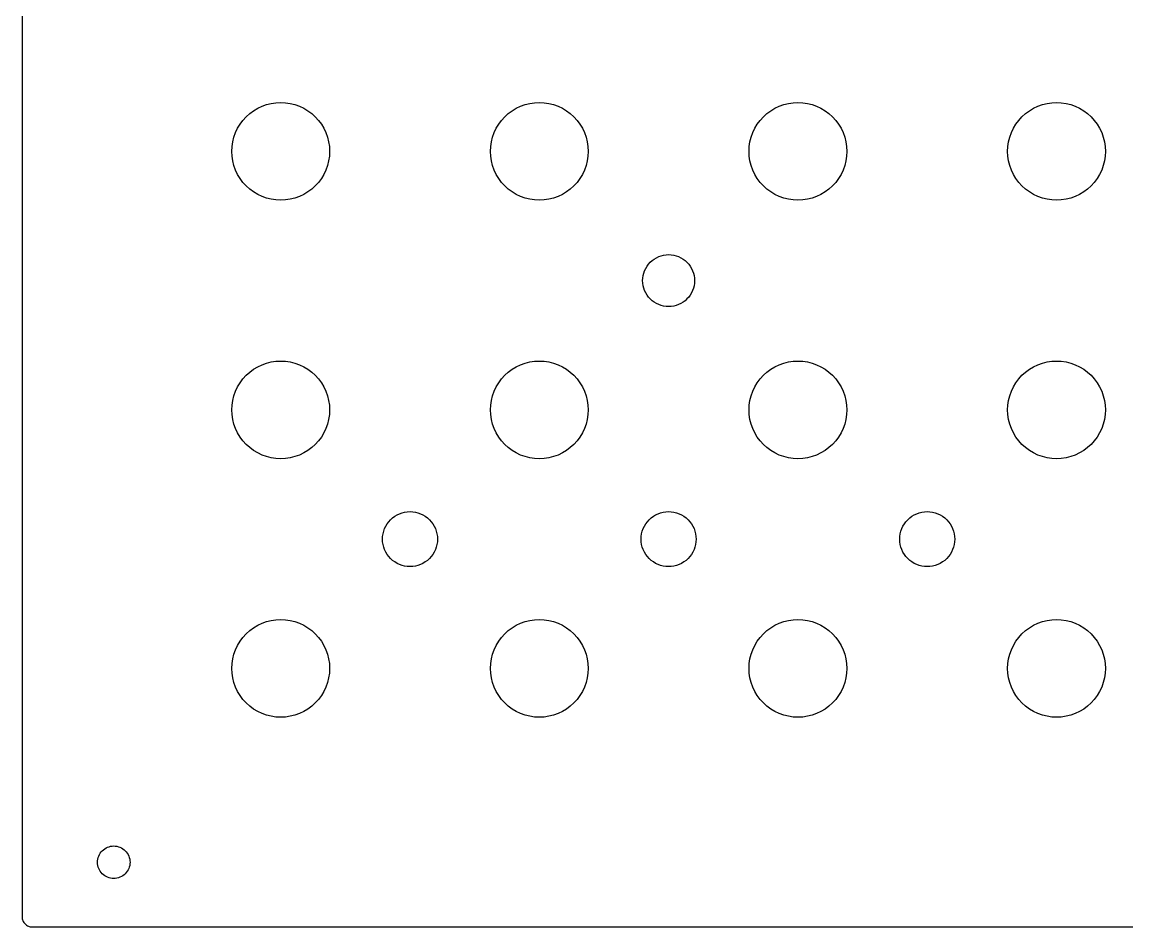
# Model space of a CAD drawing. Header units: metres. Extents: x 0 to 432, y 0 to 178.
# Drawn here: x 0 to 108.5, y 0 to 88.9 of the extents above; entities that cross this region are included whole.
import ezdxf

# ---------------------------------------------------------------- set-up
doc = ezdxf.new("R2010")
doc.units = ezdxf.units.M

msp = doc.modelspace()

# ---------------------------------------------------------------- linework, layer by layer
for p, q in [((0, 176.8), (0, 1)), ((22.7333, 80.191), (23.1373, 80.4332)), ((23.1373, 80.4332), (23.5631, 80.6346)), ((23.5631, 80.6346), (24.0066, 80.7933)), ((24.0066, 80.7933), (24.4636, 80.9078)), ((24.4636, 80.9078), (24.9295, 80.9769)), ((24.9295, 80.9769), (25.4, 81)), ((25.4, 81), (25.8705, 80.9769)), ((25.8705, 80.9769), (26.3364, 80.9078)), ((26.3364, 80.9078), (26.7934, 80.7933)), ((26.7934, 80.7933), (27.2369, 80.6346)), ((27.2369, 80.6346), (27.6627, 80.4332)), ((27.6627, 80.4332), (28.0667, 80.191)), ((48.1333, 80.191), (48.5373, 80.4332)), ((48.5373, 80.4332), (48.9631, 80.6346)), ((48.9631, 80.6346), (49.4066, 80.7933)), ((49.4066, 80.7933), (49.8636, 80.9078)), ((49.8636, 80.9078), (50.3295, 80.9769)), ((50.3295, 80.9769), (50.8, 81)), ((50.8, 81), (51.2705, 80.9769)), ((51.2705, 80.9769), (51.7364, 80.9078)), ((51.7364, 80.9078), (52.1934, 80.7933)), ((52.1934, 80.7933), (52.6369, 80.6346)), ((52.6369, 80.6346), (53.0627, 80.4332)), ((53.0627, 80.4332), (53.4667, 80.191)), ((73.5332, 80.191), (73.9373, 80.4332)), ((73.9373, 80.4332), (74.3631, 80.6346)), ((74.3631, 80.6346), (74.8066, 80.7933)), ((74.8066, 80.7933), (75.2636, 80.9078)), ((75.2636, 80.9078), (75.7295, 80.9769)), ((75.7295, 80.9769), (76.2, 81)), ((76.2, 81), (76.6705, 80.9769)), ((76.6705, 80.9769), (77.1364, 80.9078)), ((77.1364, 80.9078), (77.5934, 80.7933)), ((77.5934, 80.7933), (78.0369, 80.6346)), ((78.0369, 80.6346), (78.4627, 80.4332)), ((78.4627, 80.4332), (78.8667, 80.191)), ((98.9333, 80.191), (99.3373, 80.4332)), ((99.3373, 80.4332), (99.7631, 80.6346)), ((99.7631, 80.6346), (100.207, 80.7933)), ((100.207, 80.7933), (100.664, 80.9078)), ((100.664, 80.9078), (101.13, 80.9769)), ((101.13, 80.9769), (101.6, 81)), ((101.6, 81), (102.07, 80.9769)), ((102.07, 80.9769), (102.536, 80.9078)), ((102.536, 80.9078), (102.993, 80.7933)), ((102.993, 80.7933), (103.437, 80.6346)), ((103.437, 80.6346), (103.863, 80.4332)), ((103.863, 80.4332), (104.267, 80.191)), ((21.4089, 78.8667), (21.6895, 79.2451)), ((21.6895, 79.2451), (22.0059, 79.5941)), ((22.0059, 79.5941), (22.3549, 79.9104)), ((22.3549, 79.9104), (22.7333, 80.191)), ((28.0667, 80.191), (28.4451, 79.9104)), ((28.4451, 79.9104), (28.7941, 79.5941)), ((28.7941, 79.5941), (29.1104, 79.2451)), ((29.1104, 79.2451), (29.3911, 78.8667)), ((46.8089, 78.8667), (47.0895, 79.2451)), ((47.0895, 79.2451), (47.4059, 79.5941)), ((47.4059, 79.5941), (47.7549, 79.9104)), ((47.7549, 79.9104), (48.1333, 80.191)), ((53.4667, 80.191), (53.8451, 79.9104)), ((53.8451, 79.9104), (54.1941, 79.5941)), ((54.1941, 79.5941), (54.5104, 79.2451)), ((54.5104, 79.2451), (54.791, 78.8667)), ((72.2089, 78.8667), (72.4895, 79.2451)), ((72.4895, 79.2451), (72.8059, 79.5941)), ((72.8059, 79.5941), (73.1549, 79.9104)), ((73.1549, 79.9104), (73.5332, 80.191)), ((78.8667, 80.191), (79.2451, 79.9104)), ((79.2451, 79.9104), (79.5941, 79.5941)), ((79.5941, 79.5941), (79.9104, 79.2451)), ((79.9104, 79.2451), (80.191, 78.8667)), ((97.6089, 78.8667), (97.8895, 79.2451)), ((97.8895, 79.2451), (98.2059, 79.5941)), ((98.2059, 79.5941), (98.5549, 79.9104)), ((98.5549, 79.9104), (98.9333, 80.191)), ((104.267, 80.191), (104.645, 79.9104)), ((104.645, 79.9104), (104.994, 79.5941)), ((104.994, 79.5941), (105.31, 79.2451)), ((105.31, 79.2451), (105.591, 78.8667)), ((20.9654, 78.0369), (21.1668, 78.4627)), ((21.1668, 78.4627), (21.4089, 78.8667)), ((29.3911, 78.8667), (29.6332, 78.4627)), ((29.6332, 78.4627), (29.8346, 78.0369)), ((46.3654, 78.0369), (46.5668, 78.4627)), ((46.5668, 78.4627), (46.8089, 78.8667)), ((54.791, 78.8667), (55.0332, 78.4627)), ((55.0332, 78.4627), (55.2346, 78.0369)), ((71.7654, 78.0369), (71.9668, 78.4627)), ((71.9668, 78.4627), (72.2089, 78.8667)), ((80.191, 78.8667), (80.4332, 78.4627)), ((80.4332, 78.4627), (80.6346, 78.0369)), ((97.1654, 78.0369), (97.3668, 78.4627)), ((97.3668, 78.4627), (97.6089, 78.8667)), ((105.591, 78.8667), (105.833, 78.4627)), ((105.833, 78.4627), (106.035, 78.0369)), ((20.6231, 76.6705), (20.6922, 77.1364)), ((20.6922, 77.1364), (20.8067, 77.5934)), ((20.8067, 77.5934), (20.9654, 78.0369)), ((29.8346, 78.0369), (29.9933, 77.5934)), ((29.9933, 77.5934), (30.1078, 77.1364)), ((30.1078, 77.1364), (30.1769, 76.6705)), ((46.0231, 76.6705), (46.0922, 77.1364)), ((46.0922, 77.1364), (46.2067, 77.5934)), ((46.2067, 77.5934), (46.3654, 78.0369)), ((55.2346, 78.0369), (55.3933, 77.5934)), ((55.3933, 77.5934), (55.5078, 77.1364)), ((55.5078, 77.1364), (55.5769, 76.6705)), ((71.4231, 76.6705), (71.4922, 77.1364)), ((71.4922, 77.1364), (71.6067, 77.5934)), ((71.6067, 77.5934), (71.7654, 78.0369)), ((80.6346, 78.0369), (80.7933, 77.5934)), ((80.7933, 77.5934), (80.9078, 77.1364)), ((80.9078, 77.1364), (80.9769, 76.6705)), ((96.8231, 76.6705), (96.8922, 77.1364)), ((96.8922, 77.1364), (97.0067, 77.5934)), ((97.0067, 77.5934), (97.1654, 78.0369)), ((106.035, 78.0369), (106.193, 77.5934)), ((106.193, 77.5934), (106.308, 77.1364)), ((106.308, 77.1364), (106.377, 76.6705)), ((20.6, 76.2), (20.6231, 76.6705)), ((20.6231, 75.7295), (20.6, 76.2)), ((30.1769, 76.6705), (30.2, 76.2)), ((30.2, 76.2), (30.1769, 75.7295)), ((46, 76.2), (46.0231, 76.6705)), ((46.0231, 75.7295), (46, 76.2)), ((55.5769, 76.6705), (55.6, 76.2)), ((55.6, 76.2), (55.5769, 75.7295)), ((71.4, 76.2), (71.4231, 76.6705)), ((71.4231, 75.7295), (71.4, 76.2)), ((80.9769, 76.6705), (81, 76.2)), ((81, 76.2), (80.9769, 75.7295)), ((96.8, 76.2), (96.8231, 76.6705)), ((96.8231, 75.7295), (96.8, 76.2)), ((106.377, 76.6705), (106.4, 76.2)), ((106.4, 76.2), (106.377, 75.7295)), ((20.6922, 75.2636), (20.6231, 75.7295)), ((20.8067, 74.8066), (20.6922, 75.2636)), ((30.1078, 75.2636), (29.9933, 74.8066)), ((30.1769, 75.7295), (30.1078, 75.2636)), ((46.0922, 75.2636), (46.0231, 75.7295)), ((46.2067, 74.8066), (46.0922, 75.2636)), ((55.5078, 75.2636), (55.3933, 74.8066)), ((55.5769, 75.7295), (55.5078, 75.2636)), ((71.4922, 75.2636), (71.4231, 75.7295)), ((71.6067, 74.8066), (71.4922, 75.2636)), ((80.9078, 75.2636), (80.7933, 74.8066)), ((80.9769, 75.7295), (80.9078, 75.2636)), ((96.8922, 75.2636), (96.8231, 75.7295)), ((97.0067, 74.8066), (96.8922, 75.2636)), ((106.308, 75.2636), (106.193, 74.8066)), ((106.377, 75.7295), (106.308, 75.2636)), ((20.9654, 74.3631), (20.8067, 74.8066)), ((21.1668, 73.9373), (20.9654, 74.3631)), ((21.4089, 73.5332), (21.1668, 73.9373)), ((29.6332, 73.9373), (29.3911, 73.5332)), ((29.8346, 74.3631), (29.6332, 73.9373)), ((29.9933, 74.8066), (29.8346, 74.3631)), ((46.3654, 74.3631), (46.2067, 74.8066)), ((46.5668, 73.9373), (46.3654, 74.3631)), ((46.8089, 73.5332), (46.5668, 73.9373)), ((55.0332, 73.9373), (54.791, 73.5332)), ((55.2346, 74.3631), (55.0332, 73.9373)), ((55.3933, 74.8066), (55.2346, 74.3631)), ((71.7654, 74.3631), (71.6067, 74.8066)), ((71.9668, 73.9373), (71.7654, 74.3631)), ((72.2089, 73.5332), (71.9668, 73.9373)), ((80.4332, 73.9373), (80.191, 73.5332)), ((80.6346, 74.3631), (80.4332, 73.9373)), ((80.7933, 74.8066), (80.6346, 74.3631)), ((97.1654, 74.3631), (97.0067, 74.8066)), ((97.3668, 73.9373), (97.1654, 74.3631)), ((97.6089, 73.5332), (97.3668, 73.9373)), ((105.833, 73.9373), (105.591, 73.5332)), ((106.035, 74.3631), (105.833, 73.9373)), ((106.193, 74.8066), (106.035, 74.3631)), ((21.6895, 73.1549), (21.4089, 73.5332)), ((22.0059, 72.8059), (21.6895, 73.1549)), ((22.3549, 72.4895), (22.0059, 72.8059)), ((28.7941, 72.8059), (28.4451, 72.4895)), ((29.1104, 73.1549), (28.7941, 72.8059)), ((29.3911, 73.5332), (29.1104, 73.1549)), ((47.0895, 73.1549), (46.8089, 73.5332)), ((47.4059, 72.8059), (47.0895, 73.1549)), ((47.7549, 72.4895), (47.4059, 72.8059)), ((54.1941, 72.8059), (53.8451, 72.4895)), ((54.5104, 73.1549), (54.1941, 72.8059)), ((54.791, 73.5332), (54.5104, 73.1549)), ((72.4895, 73.1549), (72.2089, 73.5332)), ((72.8059, 72.8059), (72.4895, 73.1549)), ((73.1549, 72.4895), (72.8059, 72.8059)), ((79.5941, 72.8059), (79.2451, 72.4895)), ((79.9104, 73.1549), (79.5941, 72.8059)), ((80.191, 73.5332), (79.9104, 73.1549)), ((97.8895, 73.1549), (97.6089, 73.5332)), ((98.2059, 72.8059), (97.8895, 73.1549)), ((98.5549, 72.4895), (98.2059, 72.8059)), ((104.994, 72.8059), (104.645, 72.4895)), ((105.31, 73.1549), (104.994, 72.8059)), ((105.591, 73.5332), (105.31, 73.1549)), ((22.7333, 72.2089), (22.3549, 72.4895)), ((23.1373, 71.9668), (22.7333, 72.2089)), ((23.5631, 71.7654), (23.1373, 71.9668)), ((24.0066, 71.6067), (23.5631, 71.7654)), ((27.2369, 71.7654), (26.7934, 71.6067)), ((27.6627, 71.9668), (27.2369, 71.7654)), ((28.0667, 72.2089), (27.6627, 71.9668)), ((28.4451, 72.4895), (28.0667, 72.2089)), ((48.1333, 72.2089), (47.7549, 72.4895)), ((48.5373, 71.9668), (48.1333, 72.2089)), ((48.9631, 71.7654), (48.5373, 71.9668)), ((49.4066, 71.6067), (48.9631, 71.7654)), ((52.6369, 71.7654), (52.1934, 71.6067)), ((53.0627, 71.9668), (52.6369, 71.7654)), ((53.4667, 72.2089), (53.0627, 71.9668)), ((53.8451, 72.4895), (53.4667, 72.2089)), ((73.5332, 72.2089), (73.1549, 72.4895)), ((73.9373, 71.9668), (73.5332, 72.2089)), ((74.3631, 71.7654), (73.9373, 71.9668)), ((74.8066, 71.6067), (74.3631, 71.7654)), ((78.0369, 71.7654), (77.5934, 71.6067)), ((78.4627, 71.9668), (78.0369, 71.7654)), ((78.8667, 72.2089), (78.4627, 71.9668)), ((79.2451, 72.4895), (78.8667, 72.2089)), ((98.9333, 72.2089), (98.5549, 72.4895)), ((99.3373, 71.9668), (98.9333, 72.2089)), ((99.7631, 71.7654), (99.3373, 71.9668)), ((100.207, 71.6067), (99.7631, 71.7654)), ((103.437, 71.7654), (102.993, 71.6067)), ((103.863, 71.9668), (103.437, 71.7654)), ((104.267, 72.2089), (103.863, 71.9668)), ((104.645, 72.4895), (104.267, 72.2089)), ((24.4636, 71.4922), (24.0066, 71.6067)), ((24.9295, 71.4231), (24.4636, 71.4922)), ((25.4, 71.4), (24.9295, 71.4231)), ((25.8705, 71.4231), (25.4, 71.4)), ((26.3364, 71.4922), (25.8705, 71.4231)), ((26.7934, 71.6067), (26.3364, 71.4922)), ((49.8636, 71.4922), (49.4066, 71.6067)), ((50.3295, 71.4231), (49.8636, 71.4922)), ((50.8, 71.4), (50.3295, 71.4231)), ((51.2705, 71.4231), (50.8, 71.4)), ((51.7364, 71.4922), (51.2705, 71.4231)), ((52.1934, 71.6067), (51.7364, 71.4922)), ((75.2636, 71.4922), (74.8066, 71.6067)), ((75.7295, 71.4231), (75.2636, 71.4922)), ((76.2, 71.4), (75.7295, 71.4231)), ((76.6705, 71.4231), (76.2, 71.4)), ((77.1364, 71.4922), (76.6705, 71.4231)), ((77.5934, 71.6067), (77.1364, 71.4922)), ((100.664, 71.4922), (100.207, 71.6067)), ((101.13, 71.4231), (100.664, 71.4922)), ((101.6, 71.4), (101.13, 71.4231)), ((102.07, 71.4231), (101.6, 71.4)), ((102.536, 71.4922), (102.07, 71.4231)), ((102.993, 71.6067), (102.536, 71.4922)), ((61.3797, 64.9167), (61.5288, 65.1177)), ((61.5288, 65.1177), (61.6969, 65.3031)), ((61.6969, 65.3031), (61.8823, 65.4712)), ((61.8823, 65.4712), (62.0833, 65.6202)), ((62.0833, 65.6202), (62.2979, 65.7489)), ((62.2979, 65.7489), (62.5242, 65.8559)), ((62.5242, 65.8559), (62.7598, 65.9402)), ((62.7598, 65.9402), (63.0025, 66.001)), ((63.0025, 66.001), (63.25, 66.0377)), ((63.25, 66.0377), (63.5, 66.05)), ((63.5, 66.05), (63.7499, 66.0377)), ((63.7499, 66.0377), (63.9975, 66.001)), ((63.9975, 66.001), (64.2402, 65.9402)), ((64.2402, 65.9402), (64.4758, 65.8559)), ((64.4758, 65.8559), (64.7021, 65.7489)), ((64.7021, 65.7489), (64.9167, 65.6202)), ((64.9167, 65.6202), (65.1177, 65.4712)), ((65.1177, 65.4712), (65.3031, 65.3031)), ((65.3031, 65.3031), (65.4712, 65.1177)), ((65.4712, 65.1177), (65.6202, 64.9167)), ((60.999, 63.9975), (61.0598, 64.2402)), ((61.0598, 64.2402), (61.1441, 64.4758)), ((61.1441, 64.4758), (61.2511, 64.7021)), ((61.2511, 64.7021), (61.3797, 64.9167)), ((65.6202, 64.9167), (65.7489, 64.7021)), ((65.7489, 64.7021), (65.8559, 64.4758)), ((65.8559, 64.4758), (65.9402, 64.2402)), ((65.9402, 64.2402), (66.001, 63.9975)), ((60.95, 63.5), (60.9623, 63.7499)), ((60.9623, 63.25), (60.95, 63.5)), ((60.9623, 63.7499), (60.999, 63.9975)), ((60.999, 63.0025), (60.9623, 63.25)), ((61.0598, 62.7598), (60.999, 63.0025)), ((66.001, 63.0025), (65.9402, 62.7598)), ((66.001, 63.9975), (66.0377, 63.7499)), ((66.0377, 63.25), (66.001, 63.0025)), ((66.0377, 63.7499), (66.05, 63.5)), ((66.05, 63.5), (66.0377, 63.25)), ((61.1441, 62.5242), (61.0598, 62.7598)), ((61.2511, 62.2979), (61.1441, 62.5242)), ((61.3797, 62.0833), (61.2511, 62.2979)), ((61.5288, 61.8823), (61.3797, 62.0833)), ((61.6969, 61.6969), (61.5288, 61.8823)), ((65.4712, 61.8823), (65.3031, 61.6969)), ((65.6202, 62.0833), (65.4712, 61.8823)), ((65.7489, 62.2979), (65.6202, 62.0833)), ((65.8559, 62.5242), (65.7489, 62.2979)), ((65.9402, 62.7598), (65.8559, 62.5242)), ((61.8823, 61.5288), (61.6969, 61.6969)), ((62.0833, 61.3797), (61.8823, 61.5288)), ((62.2979, 61.2511), (62.0833, 61.3797)), ((62.5242, 61.1441), (62.2979, 61.2511)), ((62.7598, 61.0598), (62.5242, 61.1441)), ((63.0025, 60.999), (62.7598, 61.0598)), ((63.25, 60.9623), (63.0025, 60.999)), ((63.5, 60.95), (63.25, 60.9623)), ((63.7499, 60.9623), (63.5, 60.95)), ((63.9975, 60.999), (63.7499, 60.9623)), ((64.2402, 61.0598), (63.9975, 60.999)), ((64.4758, 61.1441), (64.2402, 61.0598)), ((64.7021, 61.2511), (64.4758, 61.1441)), ((64.9167, 61.3797), (64.7021, 61.2511)), ((65.1177, 61.5288), (64.9167, 61.3797)), ((65.3031, 61.6969), (65.1177, 61.5288)), ((23.5631, 55.2346), (24.0066, 55.3933)), ((24.0066, 55.3933), (24.4636, 55.5078)), ((24.4636, 55.5078), (24.9295, 55.5769)), ((24.9295, 55.5769), (25.4, 55.6)), ((25.4, 55.6), (25.8705, 55.5769)), ((25.8705, 55.5769), (26.3364, 55.5078)), ((26.3364, 55.5078), (26.7934, 55.3933)), ((26.7934, 55.3933), (27.2369, 55.2346)), ((48.9631, 55.2346), (49.4066, 55.3933)), ((49.4066, 55.3933), (49.8636, 55.5078)), ((49.8636, 55.5078), (50.3295, 55.5769)), ((50.3295, 55.5769), (50.8, 55.6)), ((50.8, 55.6), (51.2705, 55.5769)), ((51.2705, 55.5769), (51.7364, 55.5078)), ((51.7364, 55.5078), (52.1934, 55.3933)), ((52.1934, 55.3933), (52.6369, 55.2346)), ((74.3631, 55.2346), (74.8066, 55.3933)), ((74.8066, 55.3933), (75.2636, 55.5078)), ((75.2636, 55.5078), (75.7295, 55.5769)), ((75.7295, 55.5769), (76.2, 55.6)), ((76.2, 55.6), (76.6705, 55.5769)), ((76.6705, 55.5769), (77.1364, 55.5078)), ((77.1364, 55.5078), (77.5934, 55.3933)), ((77.5934, 55.3933), (78.0369, 55.2346)), ((99.7631, 55.2346), (100.207, 55.3933)), ((100.207, 55.3933), (100.664, 55.5078)), ((100.664, 55.5078), (101.13, 55.5769)), ((101.13, 55.5769), (101.6, 55.6)), ((101.6, 55.6), (102.07, 55.5769)), ((102.07, 55.5769), (102.536, 55.5078)), ((102.536, 55.5078), (102.993, 55.3933)), ((102.993, 55.3933), (103.437, 55.2346)), ((22.0059, 54.1941), (22.3549, 54.5104)), ((22.3549, 54.5104), (22.7333, 54.791)), ((22.7333, 54.791), (23.1373, 55.0332)), ((23.1373, 55.0332), (23.5631, 55.2346)), ((27.2369, 55.2346), (27.6627, 55.0332)), ((27.6627, 55.0332), (28.0667, 54.791)), ((28.0667, 54.791), (28.4451, 54.5104)), ((28.4451, 54.5104), (28.7941, 54.1941)), ((47.4059, 54.1941), (47.7549, 54.5104)), ((47.7549, 54.5104), (48.1333, 54.791)), ((48.1333, 54.791), (48.5373, 55.0332)), ((48.5373, 55.0332), (48.9631, 55.2346)), ((52.6369, 55.2346), (53.0627, 55.0332)), ((53.0627, 55.0332), (53.4667, 54.791)), ((53.4667, 54.791), (53.8451, 54.5104)), ((53.8451, 54.5104), (54.1941, 54.1941)), ((72.8059, 54.1941), (73.1549, 54.5104)), ((73.1549, 54.5104), (73.5332, 54.791)), ((73.5332, 54.791), (73.9373, 55.0332)), ((73.9373, 55.0332), (74.3631, 55.2346)), ((78.0369, 55.2346), (78.4627, 55.0332)), ((78.4627, 55.0332), (78.8667, 54.791)), ((78.8667, 54.791), (79.2451, 54.5104)), ((79.2451, 54.5104), (79.5941, 54.1941)), ((98.2059, 54.1941), (98.5549, 54.5104)), ((98.5549, 54.5104), (98.9333, 54.791)), ((98.9333, 54.791), (99.3373, 55.0332)), ((99.3373, 55.0332), (99.7631, 55.2346)), ((103.437, 55.2346), (103.863, 55.0332)), ((103.863, 55.0332), (104.267, 54.791)), ((104.267, 54.791), (104.645, 54.5104)), ((104.645, 54.5104), (104.994, 54.1941)), ((21.1668, 53.0627), (21.4089, 53.4667)), ((21.4089, 53.4667), (21.6895, 53.8451)), ((21.6895, 53.8451), (22.0059, 54.1941)), ((28.7941, 54.1941), (29.1104, 53.8451)), ((29.1104, 53.8451), (29.3911, 53.4667)), ((29.3911, 53.4667), (29.6332, 53.0627)), ((46.5668, 53.0627), (46.8089, 53.4667)), ((46.8089, 53.4667), (47.0895, 53.8451)), ((47.0895, 53.8451), (47.4059, 54.1941)), ((54.1941, 54.1941), (54.5104, 53.8451)), ((54.5104, 53.8451), (54.791, 53.4667)), ((54.791, 53.4667), (55.0332, 53.0627)), ((71.9668, 53.0627), (72.2089, 53.4667)), ((72.2089, 53.4667), (72.4895, 53.8451)), ((72.4895, 53.8451), (72.8059, 54.1941)), ((79.5941, 54.1941), (79.9104, 53.8451)), ((79.9104, 53.8451), (80.191, 53.4667)), ((80.191, 53.4667), (80.4332, 53.0627)), ((97.3668, 53.0627), (97.6089, 53.4667)), ((97.6089, 53.4667), (97.8895, 53.8451)), ((97.8895, 53.8451), (98.2059, 54.1941)), ((104.994, 54.1941), (105.31, 53.8451)), ((105.31, 53.8451), (105.591, 53.4667)), ((105.591, 53.4667), (105.833, 53.0627)), ((20.6922, 51.7364), (20.8067, 52.1934)), ((20.8067, 52.1934), (20.9654, 52.6369)), ((20.9654, 52.6369), (21.1668, 53.0627)), ((29.6332, 53.0627), (29.8346, 52.6369)), ((29.8346, 52.6369), (29.9933, 52.1934)), ((29.9933, 52.1934), (30.1078, 51.7364)), ((46.0922, 51.7364), (46.2067, 52.1934)), ((46.2067, 52.1934), (46.3654, 52.6369)), ((46.3654, 52.6369), (46.5668, 53.0627)), ((55.0332, 53.0627), (55.2346, 52.6369)), ((55.2346, 52.6369), (55.3933, 52.1934)), ((55.3933, 52.1934), (55.5078, 51.7364)), ((71.4922, 51.7364), (71.6067, 52.1934)), ((71.6067, 52.1934), (71.7654, 52.6369)), ((71.7654, 52.6369), (71.9668, 53.0627)), ((80.4332, 53.0627), (80.6346, 52.6369)), ((80.6346, 52.6369), (80.7933, 52.1934)), ((80.7933, 52.1934), (80.9078, 51.7364)), ((96.8922, 51.7364), (97.0067, 52.1934)), ((97.0067, 52.1934), (97.1654, 52.6369)), ((97.1654, 52.6369), (97.3668, 53.0627)), ((105.833, 53.0627), (106.035, 52.6369)), ((106.035, 52.6369), (106.193, 52.1934)), ((106.193, 52.1934), (106.308, 51.7364)), ((20.6, 50.8), (20.6231, 51.2705)), ((20.6231, 51.2705), (20.6922, 51.7364)), ((30.1078, 51.7364), (30.1769, 51.2705)), ((30.1769, 51.2705), (30.2, 50.8)), ((46, 50.8), (46.0231, 51.2705)), ((46.0231, 51.2705), (46.0922, 51.7364)), ((55.5078, 51.7364), (55.5769, 51.2705)), ((55.5769, 51.2705), (55.6, 50.8)), ((71.4, 50.8), (71.4231, 51.2705)), ((71.4231, 51.2705), (71.4922, 51.7364)), ((80.9078, 51.7364), (80.9769, 51.2705)), ((80.9769, 51.2705), (81, 50.8)), ((96.8, 50.8), (96.8231, 51.2705)), ((96.8231, 51.2705), (96.8922, 51.7364)), ((106.308, 51.7364), (106.377, 51.2705)), ((106.377, 51.2705), (106.4, 50.8)), ((20.6231, 50.3295), (20.6, 50.8)), ((20.6922, 49.8636), (20.6231, 50.3295)), ((30.1769, 50.3295), (30.1078, 49.8636)), ((30.2, 50.8), (30.1769, 50.3295)), ((46.0231, 50.3295), (46, 50.8)), ((46.0922, 49.8636), (46.0231, 50.3295)), ((55.5769, 50.3295), (55.5078, 49.8636)), ((55.6, 50.8), (55.5769, 50.3295)), ((71.4231, 50.3295), (71.4, 50.8)), ((71.4922, 49.8636), (71.4231, 50.3295)), ((80.9769, 50.3295), (80.9078, 49.8636)), ((81, 50.8), (80.9769, 50.3295)), ((96.8231, 50.3295), (96.8, 50.8)), ((96.8922, 49.8636), (96.8231, 50.3295)), ((106.377, 50.3295), (106.308, 49.8636)), ((106.4, 50.8), (106.377, 50.3295)), ((20.8067, 49.4066), (20.6922, 49.8636)), ((20.9654, 48.9631), (20.8067, 49.4066)), ((21.1668, 48.5373), (20.9654, 48.9631)), ((29.8346, 48.9631), (29.6332, 48.5373)), ((29.9933, 49.4066), (29.8346, 48.9631)), ((30.1078, 49.8636), (29.9933, 49.4066)), ((46.2067, 49.4066), (46.0922, 49.8636)), ((46.3654, 48.9631), (46.2067, 49.4066)), ((46.5668, 48.5373), (46.3654, 48.9631)), ((55.2346, 48.9631), (55.0332, 48.5373)), ((55.3933, 49.4066), (55.2346, 48.9631)), ((55.5078, 49.8636), (55.3933, 49.4066)), ((71.6067, 49.4066), (71.4922, 49.8636)), ((71.7654, 48.9631), (71.6067, 49.4066)), ((71.9668, 48.5373), (71.7654, 48.9631)), ((80.6346, 48.9631), (80.4332, 48.5373)), ((80.7933, 49.4066), (80.6346, 48.9631)), ((80.9078, 49.8636), (80.7933, 49.4066)), ((97.0067, 49.4066), (96.8922, 49.8636)), ((97.1654, 48.9631), (97.0067, 49.4066)), ((97.3668, 48.5373), (97.1654, 48.9631)), ((106.035, 48.9631), (105.833, 48.5373)), ((106.193, 49.4066), (106.035, 48.9631)), ((106.308, 49.8636), (106.193, 49.4066)), ((21.4089, 48.1333), (21.1668, 48.5373)), ((21.6895, 47.7549), (21.4089, 48.1333)), ((22.0059, 47.4059), (21.6895, 47.7549)), ((29.1104, 47.7549), (28.7941, 47.4059)), ((29.3911, 48.1333), (29.1104, 47.7549)), ((29.6332, 48.5373), (29.3911, 48.1333)), ((46.8089, 48.1333), (46.5668, 48.5373)), ((47.0895, 47.7549), (46.8089, 48.1333)), ((47.4059, 47.4059), (47.0895, 47.7549)), ((54.5104, 47.7549), (54.1941, 47.4059)), ((54.791, 48.1333), (54.5104, 47.7549)), ((55.0332, 48.5373), (54.791, 48.1333)), ((72.2089, 48.1333), (71.9668, 48.5373)), ((72.4895, 47.7549), (72.2089, 48.1333)), ((72.8059, 47.4059), (72.4895, 47.7549)), ((79.9104, 47.7549), (79.5941, 47.4059)), ((80.191, 48.1333), (79.9104, 47.7549)), ((80.4332, 48.5373), (80.191, 48.1333)), ((97.6089, 48.1333), (97.3668, 48.5373)), ((97.8895, 47.7549), (97.6089, 48.1333)), ((98.2059, 47.4059), (97.8895, 47.7549)), ((105.31, 47.7549), (104.994, 47.4059)), ((105.591, 48.1333), (105.31, 47.7549)), ((105.833, 48.5373), (105.591, 48.1333)), ((22.3549, 47.0895), (22.0059, 47.4059)), ((22.7333, 46.8089), (22.3549, 47.0895)), ((23.1373, 46.5668), (22.7333, 46.8089)), ((28.0667, 46.8089), (27.6627, 46.5668)), ((28.4451, 47.0895), (28.0667, 46.8089)), ((28.7941, 47.4059), (28.4451, 47.0895)), ((47.7549, 47.0895), (47.4059, 47.4059)), ((48.1333, 46.8089), (47.7549, 47.0895)), ((48.5373, 46.5668), (48.1333, 46.8089)), ((53.4667, 46.8089), (53.0627, 46.5668)), ((53.8451, 47.0895), (53.4667, 46.8089)), ((54.1941, 47.4059), (53.8451, 47.0895)), ((73.1549, 47.0895), (72.8059, 47.4059)), ((73.5332, 46.8089), (73.1549, 47.0895)), ((73.9373, 46.5668), (73.5332, 46.8089)), ((78.8667, 46.8089), (78.4627, 46.5668)), ((79.2451, 47.0895), (78.8667, 46.8089)), ((79.5941, 47.4059), (79.2451, 47.0895)), ((98.5549, 47.0895), (98.2059, 47.4059)), ((98.9333, 46.8089), (98.5549, 47.0895)), ((99.3373, 46.5668), (98.9333, 46.8089)), ((104.267, 46.8089), (103.863, 46.5668)), ((104.645, 47.0895), (104.267, 46.8089)), ((104.994, 47.4059), (104.645, 47.0895)), ((23.5631, 46.3654), (23.1373, 46.5668)), ((24.0066, 46.2067), (23.5631, 46.3654)), ((24.4636, 46.0922), (24.0066, 46.2067)), ((24.9295, 46.0231), (24.4636, 46.0922)), ((25.4, 46), (24.9295, 46.0231)), ((25.8705, 46.0231), (25.4, 46)), ((26.3364, 46.0922), (25.8705, 46.0231)), ((26.7934, 46.2067), (26.3364, 46.0922)), ((27.2369, 46.3654), (26.7934, 46.2067)), ((27.6627, 46.5668), (27.2369, 46.3654)), ((48.9631, 46.3654), (48.5373, 46.5668)), ((49.4066, 46.2067), (48.9631, 46.3654)), ((49.8636, 46.0922), (49.4066, 46.2067)), ((50.3295, 46.0231), (49.8636, 46.0922)), ((50.8, 46), (50.3295, 46.0231)), ((51.2705, 46.0231), (50.8, 46)), ((51.7364, 46.0922), (51.2705, 46.0231)), ((52.1934, 46.2067), (51.7364, 46.0922)), ((52.6369, 46.3654), (52.1934, 46.2067)), ((53.0627, 46.5668), (52.6369, 46.3654)), ((74.3631, 46.3654), (73.9373, 46.5668)), ((74.8066, 46.2067), (74.3631, 46.3654)), ((75.2636, 46.0922), (74.8066, 46.2067)), ((75.7295, 46.0231), (75.2636, 46.0922)), ((76.2, 46), (75.7295, 46.0231)), ((76.6705, 46.0231), (76.2, 46)), ((77.1364, 46.0922), (76.6705, 46.0231)), ((77.5934, 46.2067), (77.1364, 46.0922)), ((78.0369, 46.3654), (77.5934, 46.2067)), ((78.4627, 46.5668), (78.0369, 46.3654)), ((99.7631, 46.3654), (99.3373, 46.5668)), ((100.207, 46.2067), (99.7631, 46.3654)), ((100.664, 46.0922), (100.207, 46.2067)), ((101.13, 46.0231), (100.664, 46.0922)), ((101.6, 46), (101.13, 46.0231)), ((102.07, 46.0231), (101.6, 46)), ((102.536, 46.0922), (102.07, 46.0231)), ((102.993, 46.2067), (102.536, 46.0922)), ((103.437, 46.3654), (102.993, 46.2067)), ((103.863, 46.5668), (103.437, 46.3654)), ((36.1908, 40.0092), (36.3871, 40.1871)), ((36.3871, 40.1871), (36.6, 40.345)), ((36.6, 40.345), (36.8272, 40.4812)), ((36.8272, 40.4812), (37.0667, 40.5945)), ((37.0667, 40.5945), (37.3162, 40.6837)), ((37.3162, 40.6837), (37.5732, 40.7481)), ((37.5732, 40.7481), (37.8353, 40.787)), ((37.8353, 40.787), (38.1, 40.8)), ((38.1, 40.8), (38.3646, 40.787)), ((38.3646, 40.787), (38.6267, 40.7481)), ((38.6267, 40.7481), (38.8838, 40.6837)), ((38.8838, 40.6837), (39.1332, 40.5945)), ((39.1332, 40.5945), (39.3728, 40.4812)), ((39.3728, 40.4812), (39.6, 40.345)), ((39.6, 40.345), (39.8129, 40.1871)), ((39.8129, 40.1871), (40.0092, 40.0092)), ((61.5908, 40.0092), (61.7871, 40.1871)), ((61.7871, 40.1871), (62, 40.345)), ((62, 40.345), (62.2272, 40.4812)), ((62.2272, 40.4812), (62.4668, 40.5945)), ((62.4668, 40.5945), (62.7162, 40.6837)), ((62.7162, 40.6837), (62.9733, 40.7481)), ((62.9733, 40.7481), (63.2354, 40.787)), ((63.2354, 40.787), (63.5, 40.8)), ((63.5, 40.8), (63.7646, 40.787)), ((63.7646, 40.787), (64.0267, 40.7481)), ((64.0267, 40.7481), (64.2838, 40.6837)), ((64.2838, 40.6837), (64.5332, 40.5945)), ((64.5332, 40.5945), (64.7728, 40.4812)), ((64.7728, 40.4812), (65, 40.345)), ((65, 40.345), (65.2129, 40.1871)), ((65.2129, 40.1871), (65.4092, 40.0092)), ((86.9908, 40.0092), (87.1871, 40.1871)), ((87.1871, 40.1871), (87.3999, 40.345)), ((87.3999, 40.345), (87.6272, 40.4812)), ((87.6272, 40.4812), (87.8667, 40.5945)), ((87.8667, 40.5945), (88.1162, 40.6837)), ((88.1162, 40.6837), (88.3732, 40.7481)), ((88.3732, 40.7481), (88.6353, 40.787)), ((88.6353, 40.787), (88.9, 40.8)), ((88.9, 40.8), (89.1646, 40.787)), ((89.1646, 40.787), (89.4267, 40.7481)), ((89.4267, 40.7481), (89.6838, 40.6837)), ((89.6838, 40.6837), (89.9332, 40.5945)), ((89.9332, 40.5945), (90.1728, 40.4812)), ((90.1728, 40.4812), (90.4, 40.345)), ((90.4, 40.345), (90.6129, 40.1871)), ((90.6129, 40.1871), (90.8092, 40.0092)), ((35.5163, 38.8838), (35.6055, 39.1332)), ((35.6055, 39.1332), (35.7188, 39.3728)), ((35.7188, 39.3728), (35.855, 39.6)), ((35.855, 39.6), (36.0129, 39.8129)), ((36.0129, 39.8129), (36.1908, 40.0092)), ((40.0092, 40.0092), (40.1871, 39.8129)), ((40.1871, 39.8129), (40.345, 39.6)), ((40.345, 39.6), (40.4812, 39.3728)), ((40.4812, 39.3728), (40.5945, 39.1332)), ((40.5945, 39.1332), (40.6837, 38.8838)), ((60.9163, 38.8838), (61.0055, 39.1332)), ((61.0055, 39.1332), (61.1188, 39.3728)), ((61.1188, 39.3728), (61.255, 39.6)), ((61.255, 39.6), (61.4129, 39.8129)), ((61.4129, 39.8129), (61.5908, 40.0092)), ((65.4092, 40.0092), (65.5871, 39.8129)), ((65.5871, 39.8129), (65.745, 39.6)), ((65.745, 39.6), (65.8812, 39.3728)), ((65.8812, 39.3728), (65.9945, 39.1332)), ((65.9945, 39.1332), (66.0837, 38.8838)), ((86.3163, 38.8838), (86.4055, 39.1332)), ((86.4055, 39.1332), (86.5188, 39.3728)), ((86.5188, 39.3728), (86.655, 39.6)), ((86.655, 39.6), (86.8129, 39.8129)), ((86.8129, 39.8129), (86.9908, 40.0092)), ((90.8092, 40.0092), (90.9871, 39.8129)), ((90.9871, 39.8129), (91.145, 39.6)), ((91.145, 39.6), (91.2812, 39.3728)), ((91.2812, 39.3728), (91.3945, 39.1332)), ((91.3945, 39.1332), (91.4837, 38.8838)), ((35.4, 38.1), (35.413, 38.3646)), ((35.413, 37.8353), (35.4, 38.1)), ((35.413, 38.3646), (35.4519, 38.6267)), ((35.4519, 38.6267), (35.5163, 38.8838)), ((40.6837, 38.8838), (40.7481, 38.6267)), ((40.7481, 38.6267), (40.787, 38.3646)), ((40.787, 38.3646), (40.8, 38.1)), ((40.8, 38.1), (40.787, 37.8353)), ((60.8, 38.1), (60.813, 38.3646)), ((60.813, 37.8353), (60.8, 38.1)), ((60.813, 38.3646), (60.8519, 38.6267)), ((60.8519, 38.6267), (60.9163, 38.8838)), ((66.0837, 38.8838), (66.1481, 38.6267)), ((66.1481, 38.6267), (66.187, 38.3646)), ((66.187, 38.3646), (66.2, 38.1)), ((66.2, 38.1), (66.187, 37.8353)), ((86.2, 38.1), (86.213, 38.3646)), ((86.213, 37.8353), (86.2, 38.1)), ((86.213, 38.3646), (86.2519, 38.6267)), ((86.2519, 38.6267), (86.3163, 38.8838)), ((91.4837, 38.8838), (91.5481, 38.6267)), ((91.5481, 38.6267), (91.587, 38.3646)), ((91.587, 38.3646), (91.6, 38.1)), ((91.6, 38.1), (91.587, 37.8353)), ((35.4519, 37.5732), (35.413, 37.8353)), ((35.5163, 37.3162), (35.4519, 37.5732)), ((35.6055, 37.0667), (35.5163, 37.3162)), ((35.7188, 36.8272), (35.6055, 37.0667)), ((40.5945, 37.0667), (40.4812, 36.8272)), ((40.6837, 37.3162), (40.5945, 37.0667)), ((40.7481, 37.5732), (40.6837, 37.3162)), ((40.787, 37.8353), (40.7481, 37.5732)), ((60.8519, 37.5732), (60.813, 37.8353)), ((60.9163, 37.3162), (60.8519, 37.5732)), ((61.0055, 37.0667), (60.9163, 37.3162)), ((61.1188, 36.8272), (61.0055, 37.0667)), ((65.9945, 37.0667), (65.8812, 36.8272)), ((66.0837, 37.3162), (65.9945, 37.0667)), ((66.1481, 37.5732), (66.0837, 37.3162)), ((66.187, 37.8353), (66.1481, 37.5732)), ((86.2519, 37.5732), (86.213, 37.8353)), ((86.3163, 37.3162), (86.2519, 37.5732)), ((86.4055, 37.0667), (86.3163, 37.3162)), ((86.5188, 36.8272), (86.4055, 37.0667)), ((91.3945, 37.0667), (91.2812, 36.8272)), ((91.4837, 37.3162), (91.3945, 37.0667)), ((91.5481, 37.5732), (91.4837, 37.3162)), ((91.587, 37.8353), (91.5481, 37.5732)), ((35.855, 36.6), (35.7188, 36.8272)), ((36.0129, 36.3871), (35.855, 36.6)), ((36.1908, 36.1908), (36.0129, 36.3871)), ((36.3871, 36.0129), (36.1908, 36.1908)), ((36.6, 35.855), (36.3871, 36.0129)), ((36.8272, 35.7188), (36.6, 35.855)), ((39.6, 35.855), (39.3728, 35.7188)), ((39.8129, 36.0129), (39.6, 35.855)), ((40.0092, 36.1908), (39.8129, 36.0129)), ((40.1871, 36.3871), (40.0092, 36.1908)), ((40.345, 36.6), (40.1871, 36.3871)), ((40.4812, 36.8272), (40.345, 36.6)), ((61.255, 36.6), (61.1188, 36.8272)), ((61.4129, 36.3871), (61.255, 36.6)), ((61.5908, 36.1908), (61.4129, 36.3871)), ((61.7871, 36.0129), (61.5908, 36.1908)), ((62, 35.855), (61.7871, 36.0129)), ((62.2272, 35.7188), (62, 35.855)), ((65, 35.855), (64.7728, 35.7188)), ((65.2129, 36.0129), (65, 35.855)), ((65.4092, 36.1908), (65.2129, 36.0129)), ((65.5871, 36.3871), (65.4092, 36.1908)), ((65.745, 36.6), (65.5871, 36.3871)), ((65.8812, 36.8272), (65.745, 36.6)), ((86.655, 36.6), (86.5188, 36.8272)), ((86.8129, 36.3871), (86.655, 36.6)), ((86.9908, 36.1908), (86.8129, 36.3871)), ((87.1871, 36.0129), (86.9908, 36.1908)), ((87.3999, 35.855), (87.1871, 36.0129)), ((87.6272, 35.7188), (87.3999, 35.855)), ((90.4, 35.855), (90.1728, 35.7188)), ((90.6129, 36.0129), (90.4, 35.855)), ((90.8092, 36.1908), (90.6129, 36.0129)), ((90.9871, 36.3871), (90.8092, 36.1908)), ((91.145, 36.6), (90.9871, 36.3871)), ((91.2812, 36.8272), (91.145, 36.6)), ((37.0667, 35.6055), (36.8272, 35.7188)), ((37.3162, 35.5163), (37.0667, 35.6055)), ((37.5732, 35.4519), (37.3162, 35.5163)), ((37.8353, 35.413), (37.5732, 35.4519)), ((38.1, 35.4), (37.8353, 35.413)), ((38.3646, 35.413), (38.1, 35.4)), ((38.6267, 35.4519), (38.3646, 35.413)), ((38.8838, 35.5163), (38.6267, 35.4519)), ((39.1332, 35.6055), (38.8838, 35.5163)), ((39.3728, 35.7188), (39.1332, 35.6055)), ((62.4668, 35.6055), (62.2272, 35.7188)), ((62.7162, 35.5163), (62.4668, 35.6055)), ((62.9733, 35.4519), (62.7162, 35.5163)), ((63.2354, 35.413), (62.9733, 35.4519)), ((63.5, 35.4), (63.2354, 35.413)), ((63.7646, 35.413), (63.5, 35.4)), ((64.0267, 35.4519), (63.7646, 35.413)), ((64.2838, 35.5163), (64.0267, 35.4519)), ((64.5332, 35.6055), (64.2838, 35.5163)), ((64.7728, 35.7188), (64.5332, 35.6055)), ((87.8667, 35.6055), (87.6272, 35.7188)), ((88.1162, 35.5163), (87.8667, 35.6055)), ((88.3732, 35.4519), (88.1162, 35.5163)), ((88.6353, 35.413), (88.3732, 35.4519)), ((88.9, 35.4), (88.6353, 35.413)), ((89.1646, 35.413), (88.9, 35.4)), ((89.4267, 35.4519), (89.1646, 35.413)), ((89.6838, 35.5163), (89.4267, 35.4519)), ((89.9332, 35.6055), (89.6838, 35.5163)), ((90.1728, 35.7188), (89.9332, 35.6055)), ((22.3549, 29.1104), (22.7333, 29.3911)), ((22.7333, 29.3911), (23.1373, 29.6332)), ((23.1373, 29.6332), (23.5631, 29.8346)), ((23.5631, 29.8346), (24.0066, 29.9933)), ((24.0066, 29.9933), (24.4636, 30.1078)), ((24.4636, 30.1078), (24.9295, 30.1769)), ((24.9295, 30.1769), (25.4, 30.2)), ((25.4, 30.2), (25.8705, 30.1769)), ((25.8705, 30.1769), (26.3364, 30.1078)), ((26.3364, 30.1078), (26.7934, 29.9933)), ((26.7934, 29.9933), (27.2369, 29.8346)), ((27.2369, 29.8346), (27.6627, 29.6332)), ((27.6627, 29.6332), (28.0667, 29.3911)), ((28.0667, 29.3911), (28.4451, 29.1104)), ((47.7549, 29.1104), (48.1333, 29.3911)), ((48.1333, 29.3911), (48.5373, 29.6332)), ((48.5373, 29.6332), (48.9631, 29.8346)), ((48.9631, 29.8346), (49.4066, 29.9933)), ((49.4066, 29.9933), (49.8636, 30.1078)), ((49.8636, 30.1078), (50.3295, 30.1769)), ((50.3295, 30.1769), (50.8, 30.2)), ((50.8, 30.2), (51.2705, 30.1769)), ((51.2705, 30.1769), (51.7364, 30.1078)), ((51.7364, 30.1078), (52.1934, 29.9933)), ((52.1934, 29.9933), (52.6369, 29.8346)), ((52.6369, 29.8346), (53.0627, 29.6332)), ((53.0627, 29.6332), (53.4667, 29.3911)), ((53.4667, 29.3911), (53.8451, 29.1104)), ((73.1549, 29.1104), (73.5332, 29.3911)), ((73.5332, 29.3911), (73.9373, 29.6332)), ((73.9373, 29.6332), (74.3631, 29.8346)), ((74.3631, 29.8346), (74.8066, 29.9933)), ((74.8066, 29.9933), (75.2636, 30.1078)), ((75.2636, 30.1078), (75.7295, 30.1769)), ((75.7295, 30.1769), (76.2, 30.2)), ((76.2, 30.2), (76.6705, 30.1769)), ((76.6705, 30.1769), (77.1364, 30.1078)), ((77.1364, 30.1078), (77.5934, 29.9933)), ((77.5934, 29.9933), (78.0369, 29.8346)), ((78.0369, 29.8346), (78.4627, 29.6332)), ((78.4627, 29.6332), (78.8667, 29.3911)), ((78.8667, 29.3911), (79.2451, 29.1104)), ((98.5549, 29.1104), (98.9333, 29.3911)), ((98.9333, 29.3911), (99.3373, 29.6332)), ((99.3373, 29.6332), (99.7631, 29.8346)), ((99.7631, 29.8346), (100.207, 29.9933)), ((100.207, 29.9933), (100.664, 30.1078)), ((100.664, 30.1078), (101.13, 30.1769)), ((101.13, 30.1769), (101.6, 30.2)), ((101.6, 30.2), (102.07, 30.1769)), ((102.07, 30.1769), (102.536, 30.1078)), ((102.536, 30.1078), (102.993, 29.9933)), ((102.993, 29.9933), (103.437, 29.8346)), ((103.437, 29.8346), (103.863, 29.6332)), ((103.863, 29.6332), (104.267, 29.3911)), ((104.267, 29.3911), (104.645, 29.1104)), ((21.4089, 28.0667), (21.6895, 28.4451)), ((21.6895, 28.4451), (22.0059, 28.7941)), ((22.0059, 28.7941), (22.3549, 29.1104)), ((28.4451, 29.1104), (28.7941, 28.7941)), ((28.7941, 28.7941), (29.1104, 28.4451)), ((29.1104, 28.4451), (29.3911, 28.0667)), ((46.8089, 28.0667), (47.0895, 28.4451)), ((47.0895, 28.4451), (47.4059, 28.7941)), ((47.4059, 28.7941), (47.7549, 29.1104)), ((53.8451, 29.1104), (54.1941, 28.7941)), ((54.1941, 28.7941), (54.5104, 28.4451)), ((54.5104, 28.4451), (54.791, 28.0667)), ((72.2089, 28.0667), (72.4895, 28.4451)), ((72.4895, 28.4451), (72.8059, 28.7941)), ((72.8059, 28.7941), (73.1549, 29.1104)), ((79.2451, 29.1104), (79.5941, 28.7941)), ((79.5941, 28.7941), (79.9104, 28.4451)), ((79.9104, 28.4451), (80.191, 28.0667)), ((97.6089, 28.0667), (97.8895, 28.4451)), ((97.8895, 28.4451), (98.2059, 28.7941)), ((98.2059, 28.7941), (98.5549, 29.1104)), ((104.645, 29.1104), (104.994, 28.7941)), ((104.994, 28.7941), (105.31, 28.4451)), ((105.31, 28.4451), (105.591, 28.0667)), ((20.8067, 26.7934), (20.9654, 27.2369)), ((20.9654, 27.2369), (21.1668, 27.6627)), ((21.1668, 27.6627), (21.4089, 28.0667)), ((29.3911, 28.0667), (29.6332, 27.6627)), ((29.6332, 27.6627), (29.8346, 27.2369)), ((29.8346, 27.2369), (29.9933, 26.7934)), ((46.2067, 26.7934), (46.3654, 27.2369)), ((46.3654, 27.2369), (46.5668, 27.6627)), ((46.5668, 27.6627), (46.8089, 28.0667)), ((54.791, 28.0667), (55.0332, 27.6627)), ((55.0332, 27.6627), (55.2346, 27.2369)), ((55.2346, 27.2369), (55.3933, 26.7934)), ((71.6067, 26.7934), (71.7654, 27.2369)), ((71.7654, 27.2369), (71.9668, 27.6627)), ((71.9668, 27.6627), (72.2089, 28.0667)), ((80.191, 28.0667), (80.4332, 27.6627)), ((80.4332, 27.6627), (80.6346, 27.2369)), ((80.6346, 27.2369), (80.7933, 26.7934)), ((97.0067, 26.7934), (97.1654, 27.2369)), ((97.1654, 27.2369), (97.3668, 27.6627)), ((97.3668, 27.6627), (97.6089, 28.0667)), ((105.591, 28.0667), (105.833, 27.6627)), ((105.833, 27.6627), (106.035, 27.2369)), ((106.035, 27.2369), (106.193, 26.7934)), ((20.6231, 25.8705), (20.6922, 26.3364)), ((20.6922, 26.3364), (20.8067, 26.7934)), ((29.9933, 26.7934), (30.1078, 26.3364)), ((30.1078, 26.3364), (30.1769, 25.8705)), ((46.0231, 25.8705), (46.0922, 26.3364)), ((46.0922, 26.3364), (46.2067, 26.7934)), ((55.3933, 26.7934), (55.5078, 26.3364)), ((55.5078, 26.3364), (55.5769, 25.8705)), ((71.4231, 25.8705), (71.4922, 26.3364)), ((71.4922, 26.3364), (71.6067, 26.7934)), ((80.7933, 26.7934), (80.9078, 26.3364)), ((80.9078, 26.3364), (80.9769, 25.8705)), ((96.8231, 25.8705), (96.8922, 26.3364)), ((96.8922, 26.3364), (97.0067, 26.7934)), ((106.193, 26.7934), (106.308, 26.3364)), ((106.308, 26.3364), (106.377, 25.8705)), ((20.6, 25.4), (20.6231, 25.8705)), ((20.6231, 24.9295), (20.6, 25.4)), ((30.1769, 25.8705), (30.2, 25.4)), ((30.2, 25.4), (30.1769, 24.9295)), ((46, 25.4), (46.0231, 25.8705)), ((46.0231, 24.9295), (46, 25.4)), ((55.5769, 25.8705), (55.6, 25.4)), ((55.6, 25.4), (55.5769, 24.9295)), ((71.4, 25.4), (71.4231, 25.8705)), ((71.4231, 24.9295), (71.4, 25.4)), ((80.9769, 25.8705), (81, 25.4)), ((81, 25.4), (80.9769, 24.9295)), ((96.8, 25.4), (96.8231, 25.8705)), ((96.8231, 24.9295), (96.8, 25.4)), ((106.377, 25.8705), (106.4, 25.4)), ((106.4, 25.4), (106.377, 24.9295)), ((20.6922, 24.4636), (20.6231, 24.9295)), ((20.8067, 24.0066), (20.6922, 24.4636)), ((20.9654, 23.5631), (20.8067, 24.0066)), ((29.9933, 24.0066), (29.8346, 23.5631)), ((30.1078, 24.4636), (29.9933, 24.0066)), ((30.1769, 24.9295), (30.1078, 24.4636)), ((46.0922, 24.4636), (46.0231, 24.9295)), ((46.2067, 24.0066), (46.0922, 24.4636)), ((46.3654, 23.5631), (46.2067, 24.0066)), ((55.3933, 24.0066), (55.2346, 23.5631)), ((55.5078, 24.4636), (55.3933, 24.0066)), ((55.5769, 24.9295), (55.5078, 24.4636)), ((71.4922, 24.4636), (71.4231, 24.9295)), ((71.6067, 24.0066), (71.4922, 24.4636)), ((71.7654, 23.5631), (71.6067, 24.0066)), ((80.7933, 24.0066), (80.6346, 23.5631)), ((80.9078, 24.4636), (80.7933, 24.0066)), ((80.9769, 24.9295), (80.9078, 24.4636)), ((96.8922, 24.4636), (96.8231, 24.9295)), ((97.0067, 24.0066), (96.8922, 24.4636)), ((97.1654, 23.5631), (97.0067, 24.0066)), ((106.193, 24.0066), (106.035, 23.5631)), ((106.308, 24.4636), (106.193, 24.0066)), ((106.377, 24.9295), (106.308, 24.4636)), ((21.1668, 23.1373), (20.9654, 23.5631)), ((21.4089, 22.7333), (21.1668, 23.1373)), ((29.6332, 23.1373), (29.3911, 22.7333)), ((29.8346, 23.5631), (29.6332, 23.1373)), ((46.5668, 23.1373), (46.3654, 23.5631)), ((46.8089, 22.7333), (46.5668, 23.1373)), ((55.0332, 23.1373), (54.791, 22.7333)), ((55.2346, 23.5631), (55.0332, 23.1373)), ((71.9668, 23.1373), (71.7654, 23.5631)), ((72.2089, 22.7333), (71.9668, 23.1373)), ((80.4332, 23.1373), (80.191, 22.7333)), ((80.6346, 23.5631), (80.4332, 23.1373)), ((97.3668, 23.1373), (97.1654, 23.5631)), ((97.6089, 22.7333), (97.3668, 23.1373)), ((105.833, 23.1373), (105.591, 22.7333)), ((106.035, 23.5631), (105.833, 23.1373)), ((21.6895, 22.3549), (21.4089, 22.7333)), ((22.0059, 22.0059), (21.6895, 22.3549)), ((22.3549, 21.6895), (22.0059, 22.0059)), ((28.7941, 22.0059), (28.4451, 21.6895)), ((29.1104, 22.3549), (28.7941, 22.0059)), ((29.3911, 22.7333), (29.1104, 22.3549)), ((47.0895, 22.3549), (46.8089, 22.7333)), ((47.4059, 22.0059), (47.0895, 22.3549)), ((47.7549, 21.6895), (47.4059, 22.0059)), ((54.1941, 22.0059), (53.8451, 21.6895)), ((54.5104, 22.3549), (54.1941, 22.0059)), ((54.791, 22.7333), (54.5104, 22.3549)), ((72.4895, 22.3549), (72.2089, 22.7333)), ((72.8059, 22.0059), (72.4895, 22.3549)), ((73.1549, 21.6895), (72.8059, 22.0059)), ((79.5941, 22.0059), (79.2451, 21.6895)), ((79.9104, 22.3549), (79.5941, 22.0059)), ((80.191, 22.7333), (79.9104, 22.3549)), ((97.8895, 22.3549), (97.6089, 22.7333)), ((98.2059, 22.0059), (97.8895, 22.3549)), ((98.5549, 21.6895), (98.2059, 22.0059)), ((104.994, 22.0059), (104.645, 21.6895)), ((105.31, 22.3549), (104.994, 22.0059)), ((105.591, 22.7333), (105.31, 22.3549)), ((22.7333, 21.4089), (22.3549, 21.6895)), ((23.1373, 21.1668), (22.7333, 21.4089)), ((23.5631, 20.9654), (23.1373, 21.1668)), ((24.0066, 20.8067), (23.5631, 20.9654)), ((24.4636, 20.6922), (24.0066, 20.8067)), ((24.9295, 20.6231), (24.4636, 20.6922)), ((25.4, 20.6), (24.9295, 20.6231)), ((25.8705, 20.6231), (25.4, 20.6)), ((26.3364, 20.6922), (25.8705, 20.6231)), ((26.7934, 20.8067), (26.3364, 20.6922)), ((27.2369, 20.9654), (26.7934, 20.8067)), ((27.6627, 21.1668), (27.2369, 20.9654)), ((28.0667, 21.4089), (27.6627, 21.1668)), ((28.4451, 21.6895), (28.0667, 21.4089)), ((48.1333, 21.4089), (47.7549, 21.6895)), ((48.5373, 21.1668), (48.1333, 21.4089)), ((48.9631, 20.9654), (48.5373, 21.1668)), ((49.4066, 20.8067), (48.9631, 20.9654)), ((49.8636, 20.6922), (49.4066, 20.8067)), ((50.3295, 20.6231), (49.8636, 20.6922)), ((50.8, 20.6), (50.3295, 20.6231)), ((51.2705, 20.6231), (50.8, 20.6)), ((51.7364, 20.6922), (51.2705, 20.6231)), ((52.1934, 20.8067), (51.7364, 20.6922)), ((52.6369, 20.9654), (52.1934, 20.8067)), ((53.0627, 21.1668), (52.6369, 20.9654)), ((53.4667, 21.4089), (53.0627, 21.1668)), ((53.8451, 21.6895), (53.4667, 21.4089)), ((73.5332, 21.4089), (73.1549, 21.6895)), ((73.9373, 21.1668), (73.5332, 21.4089)), ((74.3631, 20.9654), (73.9373, 21.1668)), ((74.8066, 20.8067), (74.3631, 20.9654)), ((75.2636, 20.6922), (74.8066, 20.8067)), ((75.7295, 20.6231), (75.2636, 20.6922)), ((76.2, 20.6), (75.7295, 20.6231)), ((76.6705, 20.6231), (76.2, 20.6)), ((77.1364, 20.6922), (76.6705, 20.6231)), ((77.5934, 20.8067), (77.1364, 20.6922)), ((78.0369, 20.9654), (77.5934, 20.8067)), ((78.4627, 21.1668), (78.0369, 20.9654)), ((78.8667, 21.4089), (78.4627, 21.1668)), ((79.2451, 21.6895), (78.8667, 21.4089)), ((98.9333, 21.4089), (98.5549, 21.6895)), ((99.3373, 21.1668), (98.9333, 21.4089)), ((99.7631, 20.9654), (99.3373, 21.1668)), ((100.207, 20.8067), (99.7631, 20.9654)), ((100.664, 20.6922), (100.207, 20.8067)), ((101.13, 20.6231), (100.664, 20.6922)), ((101.6, 20.6), (101.13, 20.6231)), ((102.07, 20.6231), (101.6, 20.6)), ((102.536, 20.6922), (102.07, 20.6231)), ((102.993, 20.8067), (102.536, 20.6922)), ((103.437, 20.9654), (102.993, 20.8067)), ((103.863, 21.1668), (103.437, 20.9654)), ((104.267, 21.4089), (103.863, 21.1668)), ((104.645, 21.6895), (104.267, 21.4089)), ((7.985, 7.5868), (8.1111, 7.6804)), ((8.1111, 7.6804), (8.2458, 7.7611)), ((8.2458, 7.7611), (8.3877, 7.8282)), ((8.3877, 7.8282), (8.5356, 7.8811)), ((8.5356, 7.8811), (8.6878, 7.9192)), ((8.6878, 7.9192), (8.8432, 7.9423)), ((8.8432, 7.9423), (9, 7.95)), ((9, 7.95), (9.1568, 7.9423)), ((9.1568, 7.9423), (9.3122, 7.9192)), ((9.3122, 7.9192), (9.4645, 7.8811)), ((9.4645, 7.8811), (9.6123, 7.8282)), ((9.6123, 7.8282), (9.7542, 7.7611)), ((9.7542, 7.7611), (9.8889, 7.6804)), ((9.8889, 7.6804), (10.015, 7.5868)), ((7.4077, 6.5068), (7.4307, 6.6621)), ((7.4307, 6.6621), (7.4689, 6.8144)), ((7.4689, 6.8144), (7.5218, 6.9623)), ((7.5218, 6.9623), (7.5889, 7.1042)), ((7.5889, 7.1042), (7.6696, 7.2389)), ((7.6696, 7.2389), (7.7632, 7.365)), ((7.7632, 7.365), (7.8686, 7.4814)), ((7.8686, 7.4814), (7.985, 7.5868)), ((10.015, 7.5868), (10.1314, 7.4814)), ((10.1314, 7.4814), (10.2368, 7.365)), ((10.2368, 7.365), (10.3304, 7.2389)), ((10.3304, 7.2389), (10.4111, 7.1042)), ((10.4111, 7.1042), (10.4782, 6.9623)), ((10.4782, 6.9623), (10.5311, 6.8144)), ((10.5311, 6.8144), (10.5693, 6.6621)), ((10.5693, 6.6621), (10.5923, 6.5068)), ((7.4, 6.35), (7.4077, 6.5068)), ((7.4077, 6.1932), (7.4, 6.35)), ((7.4307, 6.0379), (7.4077, 6.1932)), ((7.4689, 5.8855), (7.4307, 6.0379)), ((7.5218, 5.7377), (7.4689, 5.8855)), ((7.5889, 5.5958), (7.5218, 5.7377)), ((7.6696, 5.4611), (7.5889, 5.5958)), ((7.7632, 5.335), (7.6696, 5.4611)), ((10.3304, 5.4611), (10.2368, 5.335)), ((10.4111, 5.5958), (10.3304, 5.4611)), ((10.4782, 5.7377), (10.4111, 5.5958)), ((10.5311, 5.8855), (10.4782, 5.7377)), ((10.5693, 6.0379), (10.5311, 5.8855)), ((10.5923, 6.1932), (10.5693, 6.0379)), ((10.5923, 6.5068), (10.6, 6.35)), ((10.6, 6.35), (10.5923, 6.1932)), ((7.8686, 5.2186), (7.7632, 5.335)), ((7.985, 5.1132), (7.8686, 5.2186)), ((8.1111, 5.0197), (7.985, 5.1132)), ((8.2458, 4.9389), (8.1111, 5.0197)), ((8.3877, 4.8718), (8.2458, 4.9389)), ((8.5356, 4.8189), (8.3877, 4.8718)), ((8.6878, 4.7808), (8.5356, 4.8189)), ((8.8432, 4.7577), (8.6878, 4.7808)), ((9, 4.75), (8.8432, 4.7577)), ((9.1568, 4.7577), (9, 4.75)), ((9.3122, 4.7808), (9.1568, 4.7577)), ((9.4645, 4.8189), (9.3122, 4.7808)), ((9.6123, 4.8718), (9.4645, 4.8189)), ((9.7542, 4.9389), (9.6123, 4.8718)), ((9.8889, 5.0197), (9.7542, 4.9389)), ((10.015, 5.1132), (9.8889, 5.0197)), ((10.1314, 5.2186), (10.015, 5.1132)), ((10.2368, 5.335), (10.1314, 5.2186)), ((0, 1), (0.0048, 0.902)), ((0.0048, 0.902), (0.0192, 0.8049)), ((0.0192, 0.8049), (0.043, 0.7097)), ((0.043, 0.7097), (0.0761, 0.6173)), ((0.0761, 0.6173), (0.1181, 0.5286)), ((0.1181, 0.5286), (0.1685, 0.4444)), ((0.1685, 0.4444), (0.227, 0.3656)), ((0.227, 0.3656), (0.2929, 0.2929)), ((0.2929, 0.2929), (0.3656, 0.227)), ((0.3656, 0.227), (0.4444, 0.1685)), ((0.4444, 0.1685), (0.5286, 0.1181)), ((0.5286, 0.1181), (0.6173, 0.0761)), ((0.6173, 0.0761), (0.7097, 0.043)), ((0.7097, 0.043), (0.8049, 0.0192)), ((0.8049, 0.0192), (0.902, 0.0048)), ((0.902, 0.0048), (1, 0)), ((1, 0), (430.8, 0))]:
    msp.add_line(p, q)

doc.saveas('drawing.dxf')
